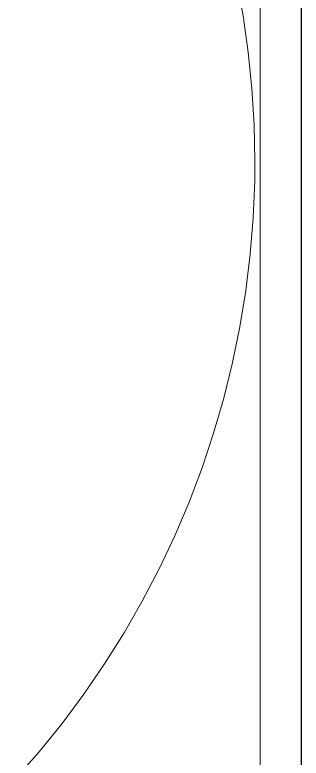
# Model space of a CAD drawing. Header units: millimetres. Extents: x 155927 to 317870, y -36033 to 97293.
# Drawn here: x 225104.6 to 225229.9, y 30846.6 to 31171.7 of the extents above; entities that cross this region are included whole.
import ezdxf

# ---------------------------------------------------------------- set-up
doc = ezdxf.new("R2010")
doc.units = ezdxf.units.MM
doc.header["$MEASUREMENT"] = 0
for name, color, linetype, lineweight in [('A-GENM', 8, 'CONTINUOUS', 9), ('I-FURN', 8, 'CONTINUOUS', 9), ('I-WALL', 7, 'CONTINUOUS', 9)]:
    doc.layers.add(name, color=color, linetype=linetype, lineweight=lineweight)

msp = doc.modelspace()

# ---------------------------------------------------------------- linework, layer by layer
at = {"layer": 'A-GENM'}
msp.add_line((225211.88, 34227.61), (225211.88, 29907.61), dxfattribs=at)
at = {"layer": 'I-FURN'}
for p, q in [((225204.54, 31171.32), (225201.68, 31187.06)), ((225206.77, 31155.48), (225204.54, 31171.32)), ((225208.37, 31139.56), (225206.77, 31155.48)), ((225209.33, 31123.59), (225208.37, 31139.56)), ((225209.65, 31107.59), (225209.33, 31123.59)), ((225209.56, 31098.96), (225209.65, 31107.59)), ((225208.89, 31082.97), (225209.56, 31098.96)), ((225207.59, 31067.03), (225208.89, 31082.97)), ((225205.65, 31051.14), (225207.59, 31067.03)), ((225203.07, 31035.35), (225205.65, 31051.14)), ((225199.87, 31019.68), (225203.07, 31035.35)), ((225196.04, 31004.15), (225199.87, 31019.68)), ((225191.6, 30988.78), (225196.04, 31004.15)), ((225186.54, 30973.6), (225191.6, 30988.78)), ((225180.88, 30958.63), (225186.54, 30973.6)), ((225174.63, 30943.91), (225180.88, 30958.63)), ((225167.79, 30929.44), (225174.63, 30943.91)), ((225160.38, 30915.26), (225167.79, 30929.44)), ((225152.41, 30901.39), (225160.38, 30915.26)), ((225143.89, 30887.85), (225152.41, 30901.39)), ((225134.83, 30874.66), (225143.89, 30887.85)), ((225125.26, 30861.84), (225134.83, 30874.66)), ((225115.18, 30849.42), (225125.26, 30861.84)), ((225104.61, 30837.41), (225115.18, 30849.42))]:
    msp.add_line(p, q, dxfattribs=at)
at = {"layer": 'I-WALL', "lineweight": 30}
msp.add_line((225229.88, 33861.01), (225229.88, 29907.61), dxfattribs=at)

doc.saveas('drawing.dxf')
